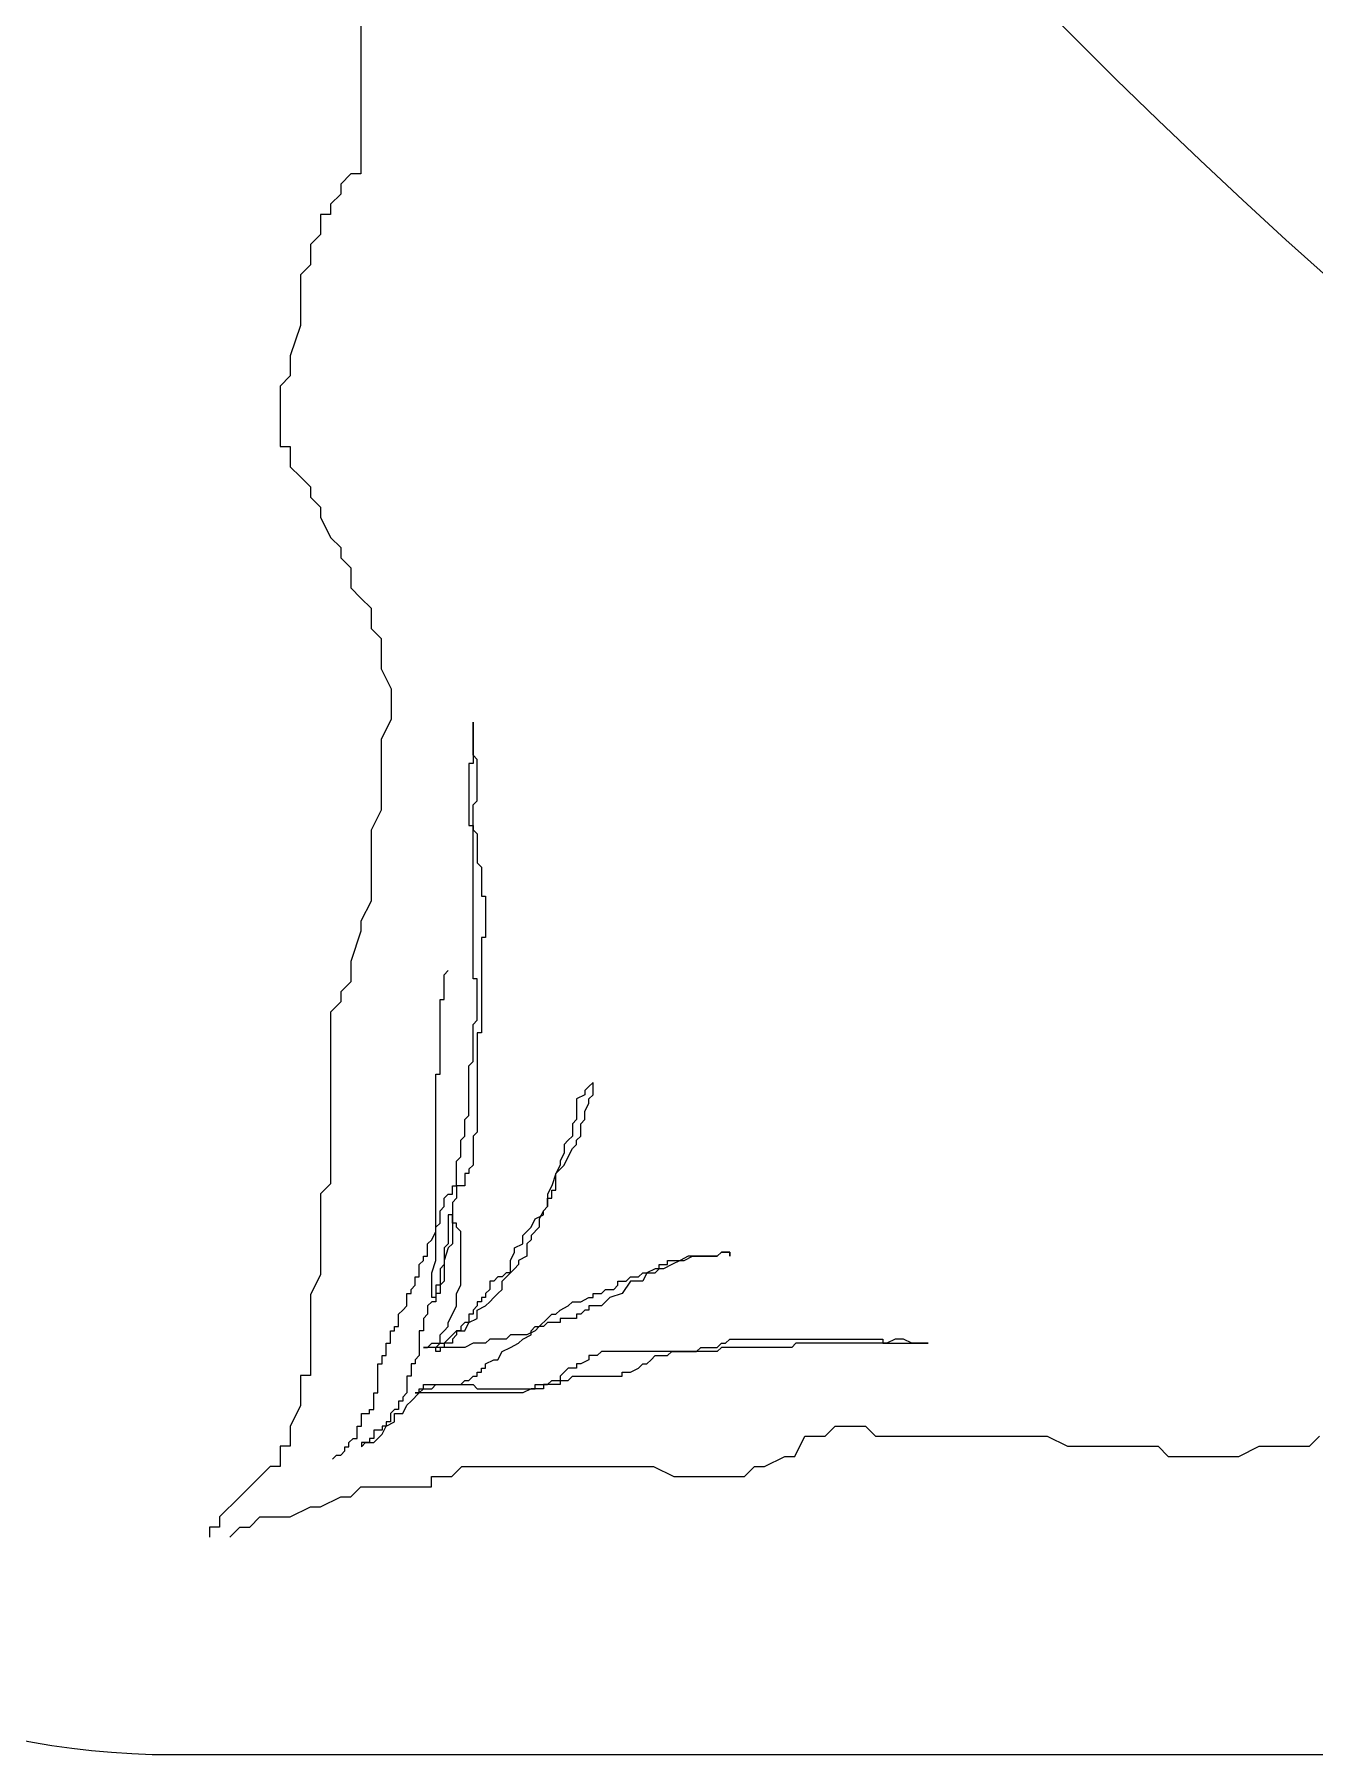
# Model space of a CAD drawing. Extents: x 182769.15 to 182771.38, y 101811.72 to 101812.21.
# Drawn here: x 182769.638446 to 182769.64168, y 101812.012776 to 101812.017123 of the extents above; entities that cross this region are included whole.
import ezdxf

# ---------------------------------------------------------------- set-up
doc = ezdxf.new("R2010")
doc.units = 0
doc.header["$MEASUREMENT"] = 0
doc.layers.add('tefriş', color=21, linetype='Continuous')

msp = doc.modelspace()

# ---------------------------------------------------------------- linework, layer by layer
at = {"layer": 'tefriş', "color": 8}
for p, q in [((182769.6392704963, 101812.0174339167), (182769.6392704963, 101812.0167704925)), ((182769.639245004, 101812.0167704925), (182769.6392195117, 101812.0167449739)), ((182769.6392195117, 101812.0167449739), (182769.6392195117, 101812.0167194554)), ((182769.6392704963, 101812.0167704925), (182769.639245004, 101812.0167704925)), ((182769.6392195117, 101812.0167194554), (182769.639194014, 101812.0166939465)), ((182769.6391685217, 101812.0166684279), (182769.6391685217, 101812.0166173908)), ((182769.639194014, 101812.0166684279), (182769.6391685217, 101812.0166684279)), ((182769.639194014, 101812.0166939465), (182769.639194014, 101812.0166684279)), ((182769.6391685217, 101812.0166173908), (182769.6391430293, 101812.016591882)), ((182769.6391430293, 101812.016591882), (182769.6391430293, 101812.0165408449)), ((182769.6391430293, 101812.0165408449), (182769.6391175317, 101812.0165153263)), ((182769.6391175317, 101812.0165153263), (182769.6391175317, 101812.0163877432)), ((182769.6391175317, 101812.0163877432), (182769.6390920393, 101812.0163111973)), ((182769.6390920393, 101812.0163111973), (182769.6390920393, 101812.0162601601)), ((182769.6390920393, 101812.0162601601), (182769.639066547, 101812.0162346513)), ((182769.639066547, 101812.0162346513), (182769.639066547, 101812.0160815496)), ((182769.639066547, 101812.0160815496), (182769.6390920393, 101812.0160815496)), ((182769.6390920393, 101812.0160815496), (182769.6390920393, 101812.0160305222)), ((182769.6390920393, 101812.0160305222), (182769.6391175317, 101812.0160050037)), ((182769.6391175317, 101812.0160050037), (182769.6391430293, 101812.0159794851)), ((182769.6391430293, 101812.0159794851), (182769.6391430293, 101812.0159539666)), ((182769.6391430293, 101812.0159539666), (182769.6391685217, 101812.015928448)), ((182769.6391685217, 101812.015928448), (182769.6391685217, 101812.0159029392)), ((182769.6391685217, 101812.0159029392), (182769.639194014, 101812.015851902)), ((182769.639194014, 101812.015851902), (182769.6392195117, 101812.0158263835)), ((182769.6392195117, 101812.0158263835), (182769.6392195117, 101812.0158008746)), ((182769.6392195117, 101812.0158008746), (182769.639245004, 101812.0157753561)), ((182769.639245004, 101812.0157753561), (182769.639245004, 101812.0157243189)), ((182769.639245004, 101812.0157243189), (182769.6392704963, 101812.0156988004)), ((182769.6392704963, 101812.0156988004), (182769.639295994, 101812.0156732915)), ((182769.639295994, 101812.0156732915), (182769.639295994, 101812.0156222544)), ((182769.639295994, 101812.0156222544), (182769.6393214863, 101812.0155967359)), ((182769.6393214863, 101812.0155967359), (182769.6393214863, 101812.0155201899)), ((182769.6393214863, 101812.0155201899), (182769.6393469787, 101812.0154691528)), ((182769.6393469787, 101812.0154691528), (182769.6393469787, 101812.0153926068)), ((182769.6393469787, 101812.0153926068), (182769.6393214863, 101812.0153415794)), ((182769.6395539602, 101812.0153853186), (182769.6395539602, 101812.0152806857)), ((182769.6395539602, 101812.0153016103), (182769.6395539602, 101812.0153853186)), ((182769.6393214863, 101812.0153415794), (182769.6393214863, 101812.0151629592)), ((182769.6395435057, 101812.0152806857), (182769.6395435057, 101812.0151237461)), ((182769.6395539602, 101812.0152806857), (182769.6395435057, 101812.0152806857)), ((182769.6395644147, 101812.0152911529), (182769.6395539602, 101812.0153016103)), ((182769.6395644147, 101812.01518652), (182769.6395644147, 101812.0152911529)), ((182769.6395539602, 101812.0151760625), (182769.6395644147, 101812.01518652)), ((182769.6395539602, 101812.0147366162), (182769.6395539602, 101812.0151760625)), ((182769.6393214863, 101812.0151629592), (182769.639295994, 101812.0151119318)), ((182769.639295994, 101812.0151119318), (182769.639295994, 101812.0149333116)), ((182769.6395435057, 101812.0151237461), (182769.6395539602, 101812.0151237461)), ((182769.6395539602, 101812.0151237461), (182769.6395539602, 101812.0151132789)), ((182769.6395539602, 101812.0151132789), (182769.6395644147, 101812.0151028215)), ((182769.6395644147, 101812.0151028215), (182769.6395644147, 101812.0150295804)), ((182769.6395644147, 101812.0150295804), (182769.6395748693, 101812.0150191133)), ((182769.6395748693, 101812.0150191133), (182769.6395748693, 101812.0149458722)), ((182769.639295994, 101812.0149333116), (182769.6392704963, 101812.0148822842)), ((182769.6395748693, 101812.0149458722), (182769.6395853184, 101812.0149458722)), ((182769.6395853184, 101812.0149458722), (182769.6395853184, 101812.014841249)), ((182769.6392704963, 101812.0148822842), (182769.6392704963, 101812.0148567656)), ((182769.6392704963, 101812.0148567656), (182769.639245004, 101812.0147802196)), ((182769.6395748693, 101812.014841249), (182769.6395748693, 101812.0146006012)), ((182769.6395853184, 101812.014841249), (182769.6395748693, 101812.014841249)), ((182769.639245004, 101812.0147802196), (182769.639245004, 101812.0147291825)), ((182769.6394807838, 101812.0147470833), (182769.6394912383, 101812.0147575408)), ((182769.6394807838, 101812.0146842997), (182769.6394807838, 101812.0147470833)), ((182769.639245004, 101812.0147291825), (182769.6392195117, 101812.014703664)), ((182769.6392195117, 101812.014703664), (182769.6392195117, 101812.0146781454)), ((182769.6395644147, 101812.0147366162), (182769.6395539602, 101812.0147366162)), ((182769.6395644147, 101812.014631993), (182769.6395644147, 101812.0147366162)), ((182769.6392195117, 101812.0146781454), (182769.639194014, 101812.0146526366)), ((182769.6394703293, 101812.0146842997), (182769.6394807838, 101812.0146842997)), ((182769.6394703293, 101812.0144959683), (182769.6394703293, 101812.0146842997)), ((182769.639194014, 101812.0146526366), (182769.639194014, 101812.0142188599)), ((182769.6395539602, 101812.0146215258), (182769.6395644147, 101812.014631993)), ((182769.6395539602, 101812.0145273601), (182769.6395539602, 101812.0146215258)), ((182769.6395644147, 101812.0146006012), (182769.6395644147, 101812.0143494959)), ((182769.6395748693, 101812.0146006012), (182769.6395644147, 101812.0146006012)), ((182769.6395435057, 101812.0145169027), (182769.6395539602, 101812.0145273601)), ((182769.6394598747, 101812.0144959683), (182769.6394703293, 101812.0144959683)), ((182769.6394598747, 101812.0140251399), (182769.6394598747, 101812.0144959683)), ((182769.6395435057, 101812.0143913452), (182769.6395435057, 101812.0145169027)), ((182769.6398362112, 101812.0144436616), (182769.6398153021, 101812.0144331944)), ((182769.6398466657, 101812.0144645862), (182769.6398362112, 101812.0144541191)), ((182769.6398362112, 101812.0144541191), (182769.6398362112, 101812.0144436616)), ((182769.6398571202, 101812.0144750437), (182769.6398466657, 101812.0144645862)), ((182769.6398466657, 101812.0144331944), (182769.6398571202, 101812.0144436616)), ((182769.6398571202, 101812.0144436616), (182769.6398571202, 101812.0144750437)), ((182769.6398153021, 101812.0144331944), (182769.6398153021, 101812.014380878)), ((182769.6398362112, 101812.0144018026), (182769.6398466657, 101812.014422737)), ((182769.6398362112, 101812.014380878), (182769.6398362112, 101812.0144018026)), ((182769.6398466657, 101812.014422737), (182769.6398466657, 101812.0144331944)), ((182769.6395330511, 101812.014380878), (182769.6395435057, 101812.0143913452)), ((182769.6395330511, 101812.0143390287), (182769.6395330511, 101812.014380878)), ((182769.6395644147, 101812.0143494959), (182769.6395539602, 101812.0143390287)), ((182769.6398153021, 101812.014380878), (182769.6398048476, 101812.0143704205)), ((182769.6398048476, 101812.0143704205), (182769.6398048476, 101812.0143390287)), ((182769.6398257566, 101812.0143704205), (182769.6398362112, 101812.014380878)), ((182769.6398257566, 101812.0143390287), (182769.6398257566, 101812.0143704205)), ((182769.6395225966, 101812.0143285713), (182769.6395330511, 101812.0143390287)), ((182769.6395225966, 101812.0142867123), (182769.6395225966, 101812.0143285713)), ((182769.6395539602, 101812.0143390287), (182769.6395539602, 101812.0142657877)), ((182769.639794393, 101812.0143285713), (182769.6397839439, 101812.0143181041)), ((182769.6397839439, 101812.0143181041), (182769.6397839439, 101812.0142971795)), ((182769.6398048476, 101812.0143390287), (182769.639794393, 101812.0143285713)), ((182769.639794393, 101812.0142867123), (182769.6398048476, 101812.0143076369)), ((182769.6398048476, 101812.0143076369), (182769.6398153021, 101812.0143181041)), ((182769.6398153021, 101812.0143285713), (182769.6398257566, 101812.0143390287)), ((182769.6398153021, 101812.0143181041), (182769.6398153021, 101812.0143285713)), ((182769.6395121421, 101812.0142762548), (182769.6395225966, 101812.0142867123)), ((182769.6395121421, 101812.0142134713), (182769.6395121421, 101812.0142762548)), ((182769.6395539602, 101812.0142657877), (182769.6395435057, 101812.0142553302)), ((182769.6397734893, 101812.0142657877), (182769.6397630348, 101812.0142448631)), ((182769.6397839439, 101812.0142971795), (182769.6397734893, 101812.0142762548)), ((182769.6397734893, 101812.0142762548), (182769.6397734893, 101812.0142657877)), ((182769.6397734893, 101812.0142553302), (182769.6397839439, 101812.0142657877)), ((182769.6397839439, 101812.0142657877), (182769.639794393, 101812.0142867123)), ((182769.639194014, 101812.0142188599), (182769.6391685217, 101812.0141933414)), ((182769.6395330511, 101812.0142448631), (182769.6395330511, 101812.0142134713)), ((182769.6395435057, 101812.0142448631), (182769.6395330511, 101812.0142448631)), ((182769.6395435057, 101812.0142553302), (182769.6395435057, 101812.0142448631)), ((182769.6397630348, 101812.0142448631), (182769.6397525803, 101812.0142134713)), ((182769.6397630348, 101812.0142448631), (182769.6397734893, 101812.0142553302)), ((182769.6397630348, 101812.0142030138), (182769.6397630348, 101812.0142448631)), ((182769.6391685217, 101812.0141933414), (182769.6391685217, 101812.0139892123)), ((182769.6394807838, 101812.0141820891), (182769.6394912383, 101812.0141925466)), ((182769.6394807838, 101812.0141611645), (182769.6394807838, 101812.0141820891)), ((182769.6394912383, 101812.0141925466), (182769.6395016929, 101812.0141925466)), ((182769.6395016929, 101812.0142134713), (182769.6395121421, 101812.0142134713)), ((182769.6395016929, 101812.0141925466), (182769.6395016929, 101812.0142134713)), ((182769.6395121421, 101812.0141820891), (182769.6395016929, 101812.014171622)), ((182769.6395121421, 101812.0142134713), (182769.6395121421, 101812.0141820891)), ((182769.6395330511, 101812.0142134713), (182769.6395121421, 101812.0142134713)), ((182769.6397525803, 101812.0142134713), (182769.6397421257, 101812.0141925466)), ((182769.6397421257, 101812.0141925466), (182769.6397421257, 101812.0141611645)), ((182769.6397421257, 101812.0141820891), (182769.6397525803, 101812.0141820891)), ((182769.6397421257, 101812.0141611645), (182769.6397421257, 101812.0141820891)), ((182769.6397525803, 101812.0142030138), (182769.6397630348, 101812.0142030138)), ((182769.6397525803, 101812.0141820891), (182769.6397525803, 101812.0142030138)), ((182769.6394703293, 101812.0141506973), (182769.6394807838, 101812.0141611645)), ((182769.6394703293, 101812.0141193056), (182769.6394703293, 101812.0141506973)), ((182769.6394912383, 101812.0141402302), (182769.6394912383, 101812.0140669988)), ((182769.6395016929, 101812.0141402302), (182769.6394912383, 101812.0141402302)), ((182769.6395016929, 101812.014171622), (182769.6395016929, 101812.0141402302)), ((182769.6395016929, 101812.0141402302), (182769.6395016929, 101812.0140669988)), ((182769.6395016929, 101812.0141193056), (182769.6395016929, 101812.0141402302)), ((182769.6397107675, 101812.0141297727), (182769.6397316712, 101812.0141402302)), ((182769.6397316712, 101812.0141506973), (182769.6397212167, 101812.0141297727)), ((182769.6397421257, 101812.0141611645), (182769.6397316712, 101812.0141506973)), ((182769.6397316712, 101812.0141506973), (182769.6397421257, 101812.0141611645)), ((182769.6397316712, 101812.0141402302), (182769.6397316712, 101812.0141506973)), ((182769.6394494202, 101812.0140774563), (182769.6394598747, 101812.0140983809)), ((182769.6394598747, 101812.0141088481), (182769.6394703293, 101812.0141193056)), ((182769.6394598747, 101812.0140983809), (182769.6394598747, 101812.0141088481)), ((182769.6395121421, 101812.0141193056), (182769.6395016929, 101812.0141193056)), ((182769.6395121421, 101812.0141088481), (182769.6395121421, 101812.0141193056)), ((182769.6395225966, 101812.0140983809), (182769.6395121421, 101812.0141088481)), ((182769.6395225966, 101812.013962366), (182769.6395225966, 101812.0140983809)), ((182769.6396794039, 101812.0140879235), (182769.639700313, 101812.0141088481)), ((182769.6396794039, 101812.0140669988), (182769.6396794039, 101812.0140879235)), ((182769.639700313, 101812.0141088481), (182769.6397107675, 101812.0141297727)), ((182769.6397212167, 101812.0141088481), (182769.639700313, 101812.0140879235)), ((182769.639700313, 101812.0140879235), (182769.639700313, 101812.0140774563)), ((182769.6397212167, 101812.0141297727), (182769.6397212167, 101812.0141088481)), ((182769.6394389657, 101812.0140669988), (182769.6394494202, 101812.0140774563)), ((182769.6394389657, 101812.014035607), (182769.6394389657, 101812.0140669988)), ((182769.6394912383, 101812.0140669988), (182769.6394807838, 101812.0140565317)), ((182769.6394912383, 101812.0140565317), (182769.6394807838, 101812.0140251399)), ((182769.6394807838, 101812.0140565317), (182769.6394807838, 101812.0140146824)), ((182769.6395016929, 101812.0140669988), (182769.6394912383, 101812.0140565317)), ((182769.6396480403, 101812.0140251399), (182769.6396584948, 101812.0140460645)), ((182769.6396584948, 101812.0140565317), (182769.6396794039, 101812.0140669988)), ((182769.6396584948, 101812.0140460645), (182769.6396584948, 101812.0140565317)), ((182769.639700313, 101812.0140774563), (182769.6396898584, 101812.0140669988)), ((182769.6396898584, 101812.0140669988), (182769.6396898584, 101812.014035607)), ((182769.640181184, 101812.0140460645), (182769.6401707295, 101812.014035607)), ((182769.6401707295, 101812.014035607), (182769.640181184, 101812.0140460645)), ((182769.6402020931, 101812.0140460645), (182769.640181184, 101812.0140460645)), ((182769.640181184, 101812.0140460645), (182769.6402020931, 101812.0140460645)), ((182769.6402020931, 101812.014035607), (182769.6402020931, 101812.0140460645)), ((182769.6402020931, 101812.0140460645), (182769.6402020931, 101812.014035607)), ((182769.639418062, 101812.0140146824), (182769.6394285165, 101812.0140251399)), ((182769.639418062, 101812.0139832906), (182769.639418062, 101812.0140146824)), ((182769.6394285165, 101812.014035607), (182769.6394389657, 101812.014035607)), ((182769.6394285165, 101812.0140251399), (182769.6394285165, 101812.014035607)), ((182769.6394494202, 101812.0139937577), (182769.6394598747, 101812.0140251399)), ((182769.6394807838, 101812.0140146824), (182769.6394703293, 101812.0140042152)), ((182769.6394703293, 101812.0140042152), (182769.6394703293, 101812.013962366)), ((182769.6394807838, 101812.0140251399), (182769.6394807838, 101812.0139728331)), ((182769.6396480403, 101812.0139937577), (182769.6396480403, 101812.0140251399)), ((182769.6396584948, 101812.0140042152), (182769.6396480403, 101812.0139937577)), ((182769.6396689494, 101812.0140146824), (182769.6396584948, 101812.0140042152)), ((182769.6396898584, 101812.014035607), (182769.6396689494, 101812.0140251399)), ((182769.6396689494, 101812.0140251399), (182769.6396689494, 101812.0140146824)), ((182769.6400139222, 101812.0140042152), (182769.6399930185, 101812.0139937577)), ((182769.6400348312, 101812.0140042152), (182769.6400139222, 101812.0140042152)), ((182769.6400139222, 101812.0139937577), (182769.6400243767, 101812.0140042152)), ((182769.6400243767, 101812.0140146824), (182769.6400452858, 101812.0140146824)), ((182769.6400243767, 101812.0140042152), (182769.6400243767, 101812.0140146824)), ((182769.6400557403, 101812.0140146824), (182769.6400348312, 101812.0140042152)), ((182769.6400452858, 101812.0140251399), (182769.6400870986, 101812.0140251399)), ((182769.6400452858, 101812.0140146824), (182769.6400452858, 101812.0140251399)), ((182769.640076644, 101812.0140251399), (182769.6400557403, 101812.0140146824)), ((182769.6400975531, 101812.014035607), (182769.640076644, 101812.0140251399)), ((182769.6400870986, 101812.0140251399), (182769.6401080076, 101812.014035607)), ((182769.6401707295, 101812.014035607), (182769.6400975531, 101812.014035607)), ((182769.6401080076, 101812.014035607), (182769.6401707295, 101812.014035607)), ((182769.6391685217, 101812.0139892123), (182769.6391430293, 101812.0139381752)), ((182769.6393971529, 101812.0139518988), (182769.6394076074, 101812.013962366)), ((182769.6394076074, 101812.0139832906), (182769.639418062, 101812.0139832906)), ((182769.6394076074, 101812.013962366), (182769.6394076074, 101812.0139832906)), ((182769.6394494202, 101812.0139309742), (182769.6394494202, 101812.0139937577)), ((182769.6394598747, 101812.013962366), (182769.6394598747, 101812.0139205167)), ((182769.6394703293, 101812.013962366), (182769.6394598747, 101812.013962366)), ((182769.6394807838, 101812.0139728331), (182769.6394703293, 101812.013962366)), ((182769.6394703293, 101812.013962366), (182769.6394703293, 101812.0139414413)), ((182769.6395121421, 101812.0139414413), (182769.6395225966, 101812.013962366)), ((182769.639595773, 101812.0139728331), (182769.639595773, 101812.0139518988)), ((182769.6396062275, 101812.0139728331), (182769.639595773, 101812.0139728331)), ((182769.639616682, 101812.0139832906), (182769.6396062275, 101812.0139728331)), ((182769.6396271366, 101812.0139832906), (182769.639616682, 101812.0139832906)), ((182769.6396375911, 101812.0139937577), (182769.6396271366, 101812.0139832906)), ((182769.6396271366, 101812.0139728331), (182769.6396480403, 101812.0139937577)), ((182769.6396271366, 101812.0139518988), (182769.6396271366, 101812.0139728331)), ((182769.6396480403, 101812.0139937577), (182769.6396375911, 101812.0139937577)), ((182769.6399093875, 101812.0139518988), (182769.6399198421, 101812.013962366)), ((182769.6399198421, 101812.0139728331), (182769.6399407458, 101812.0139728331)), ((182769.6399198421, 101812.013962366), (182769.6399198421, 101812.0139728331)), ((182769.6399512003, 101812.0139728331), (182769.6399302912, 101812.0139414413)), ((182769.6399407458, 101812.0139728331), (182769.6399512003, 101812.0139832906)), ((182769.6399512003, 101812.0139832906), (182769.6399721094, 101812.0139832906)), ((182769.6399825639, 101812.0139728331), (182769.6399512003, 101812.0139728331)), ((182769.6399721094, 101812.0139832906), (182769.6399825639, 101812.0139937577)), ((182769.6399930185, 101812.0139937577), (182769.6399825639, 101812.0139728331)), ((182769.6399825639, 101812.0139937577), (182769.6400139222, 101812.0139937577)), ((182769.6391430293, 101812.0139381752), (182769.6391430293, 101812.0137340461)), ((182769.6393866984, 101812.0139414413), (182769.6393971529, 101812.0139414413)), ((182769.6393866984, 101812.0139100495), (182769.6393866984, 101812.0139414413)), ((182769.6393971529, 101812.0139414413), (182769.6393971529, 101812.0139518988)), ((182769.6394494202, 101812.0139205167), (182769.6394389657, 101812.0139100495)), ((182769.6394598747, 101812.0139309742), (182769.6394494202, 101812.0139309742)), ((182769.6394598747, 101812.0139205167), (182769.6394494202, 101812.0139205167)), ((182769.6394598747, 101812.0139414413), (182769.6394598747, 101812.0139309742)), ((182769.6394703293, 101812.0139414413), (182769.6394598747, 101812.0139414413)), ((182769.6395121421, 101812.0139100495), (182769.6395121421, 101812.0139414413)), ((182769.6395644147, 101812.0139205167), (182769.6395644147, 101812.0139100495)), ((182769.6395748693, 101812.0139205167), (182769.6395644147, 101812.0139205167)), ((182769.6395748693, 101812.0139309742), (182769.6395748693, 101812.0139205167)), ((182769.6395853184, 101812.0139309742), (182769.6395748693, 101812.0139309742)), ((182769.639595773, 101812.0139518988), (182769.6395853184, 101812.0139414413)), ((182769.6395853184, 101812.0139414413), (182769.6395853184, 101812.0139309742)), ((182769.6395853184, 101812.0139100495), (182769.639595773, 101812.0139205167)), ((182769.639595773, 101812.0139205167), (182769.6396062275, 101812.0139309742)), ((182769.6396062275, 101812.0139309742), (182769.639616682, 101812.0139414413)), ((182769.639616682, 101812.0139414413), (182769.6396271366, 101812.0139518988)), ((182769.639794393, 101812.0139100495), (182769.6398048476, 101812.0139205167)), ((182769.6398048476, 101812.0139205167), (182769.6398257566, 101812.0139205167)), ((182769.6398257566, 101812.0139205167), (182769.6398466657, 101812.0139309742)), ((182769.6398466657, 101812.0139309742), (182769.6398571202, 101812.0139309742)), ((182769.6398571202, 101812.0139414413), (182769.6398780239, 101812.0139414413)), ((182769.6398571202, 101812.0139309742), (182769.6398571202, 101812.0139414413)), ((182769.6398780239, 101812.0139414413), (182769.6398884785, 101812.0139518988)), ((182769.639898933, 101812.0139309742), (182769.6398780239, 101812.0139100495)), ((182769.6398884785, 101812.0139518988), (182769.6399093875, 101812.0139518988)), ((182769.6399302912, 101812.0139414413), (182769.639898933, 101812.0139309742)), ((182769.6393657947, 101812.0138891249), (182769.6393762438, 101812.0138995921)), ((182769.6393657947, 101812.0138577331), (182769.6393657947, 101812.0138891249)), ((182769.6393762438, 101812.0138995921), (182769.6393866984, 101812.0139100495)), ((182769.6394389657, 101812.0138891249), (182769.6394285165, 101812.0138786674)), ((182769.6394285165, 101812.0138786674), (182769.6394285165, 101812.0138472756)), ((182769.6394389657, 101812.0139100495), (182769.6394389657, 101812.0138891249)), ((182769.6394912383, 101812.0138682003), (182769.6395016929, 101812.0138891249)), ((182769.6395016929, 101812.0138891249), (182769.6395121421, 101812.0139100495)), ((182769.6395435057, 101812.0138891249), (182769.6395435057, 101812.0138682003)), ((182769.6395539602, 101812.0138891249), (182769.6395435057, 101812.0138891249)), ((182769.6395435057, 101812.0138682003), (182769.6395644147, 101812.0138786674)), ((182769.6395644147, 101812.0139100495), (182769.6395539602, 101812.0138995921)), ((182769.6395539602, 101812.0138995921), (182769.6395539602, 101812.0138891249)), ((182769.6395644147, 101812.0138995921), (182769.6395853184, 101812.0139100495)), ((182769.6395644147, 101812.0138786674), (182769.6395644147, 101812.0138995921)), ((182769.6397212167, 101812.0138577331), (182769.6397421257, 101812.0138786674)), ((182769.6397421257, 101812.0138786674), (182769.6397525803, 101812.0138891249)), ((182769.6397525803, 101812.0138891249), (182769.6397630348, 101812.0138891249)), ((182769.6397630348, 101812.0138891249), (182769.6397734893, 101812.0138995921)), ((182769.6397734893, 101812.0138995921), (182769.639794393, 101812.0139100495)), ((182769.6397734893, 101812.0138786674), (182769.6397734893, 101812.0138682003)), ((182769.6398153021, 101812.0138786674), (182769.6397734893, 101812.0138786674)), ((182769.6398153021, 101812.0138891249), (182769.6398153021, 101812.0138786674)), ((182769.6398257566, 101812.0138891249), (182769.6398153021, 101812.0138891249)), ((182769.6398362112, 101812.0138995921), (182769.6398257566, 101812.0138891249)), ((182769.6398466657, 101812.0138995921), (182769.6398362112, 101812.0138995921)), ((182769.6398466657, 101812.0139100495), (182769.6398466657, 101812.0138995921)), ((182769.6398780239, 101812.0139100495), (182769.6398466657, 101812.0139100495)), ((182769.6393448856, 101812.0138472756), (182769.6393553401, 101812.0138472756)), ((182769.6393448856, 101812.0138158838), (182769.6393448856, 101812.0138472756)), ((182769.6393553401, 101812.0138577331), (182769.6393657947, 101812.0138577331)), ((182769.6393553401, 101812.0138472756), (182769.6393553401, 101812.0138577331)), ((182769.639418062, 101812.0138472756), (182769.639418062, 101812.0137845017)), ((182769.6394285165, 101812.0138472756), (182769.639418062, 101812.0138472756)), ((182769.6394703293, 101812.0138368085), (182769.6394807838, 101812.0138472756)), ((182769.6394703293, 101812.0138158838), (182769.6394703293, 101812.0138368085)), ((182769.6394807838, 101812.0138472756), (182769.6394912383, 101812.0138577331)), ((182769.6394912383, 101812.0138577331), (182769.6394912383, 101812.0138682003)), ((182769.6394912383, 101812.013826351), (182769.6395121421, 101812.0138472756)), ((182769.6395121421, 101812.0138368085), (182769.6395016929, 101812.013826351)), ((182769.6395121421, 101812.0138472756), (182769.6395121421, 101812.0138368085)), ((182769.6395225966, 101812.0138472756), (182769.6395121421, 101812.0138472756)), ((182769.6395121421, 101812.0138472756), (182769.6395330511, 101812.0138472756)), ((182769.6395330511, 101812.0138682003), (182769.6395225966, 101812.0138577331)), ((182769.6395225966, 101812.0138577331), (182769.6395225966, 101812.0138472756)), ((182769.6395435057, 101812.0138682003), (182769.6395330511, 101812.0138682003)), ((182769.6395330511, 101812.0138472756), (182769.6395435057, 101812.0138682003)), ((182769.6396480403, 101812.0138368085), (182769.6396375911, 101812.013826351)), ((182769.6396898584, 101812.0138368085), (182769.6396480403, 101812.0138368085)), ((182769.6396794039, 101812.013826351), (182769.639700313, 101812.0138368085)), ((182769.6397107675, 101812.0138472756), (182769.6396898584, 101812.0138368085)), ((182769.639700313, 101812.0138472756), (182769.6397107675, 101812.0138577331)), ((182769.639700313, 101812.0138368085), (182769.639700313, 101812.0138472756)), ((182769.6397212167, 101812.0138577331), (182769.6397107675, 101812.0138472756)), ((182769.6397107675, 101812.0138577331), (182769.6397212167, 101812.0138577331)), ((182769.6397316712, 101812.0138577331), (182769.6397212167, 101812.0138577331)), ((182769.6397421257, 101812.0138682003), (182769.6397316712, 101812.0138577331)), ((182769.6397734893, 101812.0138682003), (182769.6397421257, 101812.0138682003)), ((182769.6393239765, 101812.0137845017), (182769.6393344311, 101812.0137845017)), ((182769.6393239765, 101812.0137635674), (182769.6393239765, 101812.0137845017)), ((182769.6393344311, 101812.0138158838), (182769.6393448856, 101812.0138158838)), ((182769.6393344311, 101812.0137845017), (182769.6393344311, 101812.0138158838)), ((182769.639418062, 101812.0137845017), (182769.6394076074, 101812.0137740346)), ((182769.6394285165, 101812.0138054264), (182769.6394389657, 101812.0138054264)), ((182769.6395330511, 101812.0138054264), (182769.6394285165, 101812.0138054264)), ((182769.6394389657, 101812.0138054264), (182769.6394494202, 101812.0138158838)), ((182769.6394494202, 101812.0138158838), (182769.6394807838, 101812.0138158838)), ((182769.6394598747, 101812.0138054264), (182769.6394703293, 101812.0138158838)), ((182769.6394598747, 101812.0137949592), (182769.6394598747, 101812.0138054264)), ((182769.6394703293, 101812.0137949592), (182769.6394598747, 101812.0137949592)), ((182769.6394703293, 101812.0138054264), (182769.6394703293, 101812.0137949592)), ((182769.6394807838, 101812.0138054264), (182769.6394703293, 101812.0138054264)), ((182769.6394807838, 101812.0138158838), (182769.6394912383, 101812.013826351)), ((182769.6394807838, 101812.0138158838), (182769.6394807838, 101812.0138054264)), ((182769.6395016929, 101812.0138158838), (182769.6394807838, 101812.0138158838)), ((182769.6395016929, 101812.013826351), (182769.6395016929, 101812.0138158838)), ((182769.6395539602, 101812.0138158838), (182769.6395330511, 101812.0138054264)), ((182769.6395853184, 101812.0138158838), (182769.6395539602, 101812.0138158838)), ((182769.639595773, 101812.013826351), (182769.6395853184, 101812.0138158838)), ((182769.6396375911, 101812.013826351), (182769.639595773, 101812.013826351)), ((182769.639616682, 101812.0137740346), (182769.6396271366, 101812.0137949592)), ((182769.6396271366, 101812.0137949592), (182769.6396480403, 101812.0138054264)), ((182769.6396480403, 101812.0138054264), (182769.6396689494, 101812.0138158838)), ((182769.6396689494, 101812.0138158838), (182769.6396794039, 101812.013826351)), ((182769.6398466657, 101812.0137845017), (182769.6398466657, 101812.0137740346)), ((182769.6398675694, 101812.0137845017), (182769.6398466657, 101812.0137845017)), ((182769.6398780239, 101812.0137949592), (182769.6398675694, 101812.0137845017)), ((182769.6401707295, 101812.0137949592), (182769.6398780239, 101812.0137949592)), ((182769.6400034676, 101812.0137740346), (182769.6400139222, 101812.0137845017)), ((182769.6400139222, 101812.0137845017), (182769.6400452858, 101812.0137845017)), ((182769.6400452858, 101812.0137845017), (182769.6400557403, 101812.0137949592)), ((182769.6400557403, 101812.0137949592), (182769.6401184621, 101812.0137949592)), ((182769.6401184621, 101812.0137949592), (182769.6401289167, 101812.0138054264)), ((182769.6401289167, 101812.0138054264), (182769.6401707295, 101812.0138054264)), ((182769.6401707295, 101812.0138054264), (182769.640181184, 101812.0138158838)), ((182769.640181184, 101812.0138054264), (182769.6401707295, 101812.0137949592)), ((182769.640181184, 101812.0138158838), (182769.6401916385, 101812.0138158838)), ((182769.640358895, 101812.0138054264), (182769.640181184, 101812.0138054264)), ((182769.6401916385, 101812.0138158838), (182769.6402020931, 101812.013826351)), ((182769.6402020931, 101812.013826351), (182769.6405888787, 101812.013826351)), ((182769.6403693495, 101812.0138158838), (182769.640358895, 101812.0138054264)), ((182769.6405993332, 101812.0138158838), (182769.6403693495, 101812.0138158838)), ((182769.6405888787, 101812.013826351), (182769.6405888787, 101812.0138158838)), ((182769.6405888787, 101812.0138158838), (182769.6407038678, 101812.0138158838)), ((182769.6406202423, 101812.013826351), (182769.6405993332, 101812.0138158838)), ((182769.640641146, 101812.013826351), (182769.6406202423, 101812.013826351)), ((182769.640662055, 101812.0138158838), (182769.640641146, 101812.013826351)), ((182769.6407038678, 101812.0138158838), (182769.640662055, 101812.0138158838)), ((182769.639313522, 101812.0137635674), (182769.6393239765, 101812.0137635674)), ((182769.639313522, 101812.013690336), (182769.639313522, 101812.0137635674)), ((182769.6393971529, 101812.0137635674), (182769.6393971529, 101812.0137321853)), ((182769.6394076074, 101812.0137635674), (182769.6393971529, 101812.0137635674)), ((182769.6394076074, 101812.0137740346), (182769.6394076074, 101812.0137635674)), ((182769.6395644147, 101812.0137426428), (182769.6395748693, 101812.0137426428)), ((182769.6395644147, 101812.0137321853), (182769.6395644147, 101812.0137426428)), ((182769.6395748693, 101812.0137531099), (182769.6395853184, 101812.0137531099)), ((182769.6395748693, 101812.0137426428), (182769.6395748693, 101812.0137531099)), ((182769.6395853184, 101812.0137635674), (182769.6396062275, 101812.0137740346)), ((182769.6395853184, 101812.0137531099), (182769.6395853184, 101812.0137635674)), ((182769.6396062275, 101812.0137740346), (182769.639616682, 101812.0137740346)), ((182769.6397839439, 101812.0137426428), (182769.6397734893, 101812.0137321853)), ((182769.639794393, 101812.0137531099), (182769.6397839439, 101812.0137426428)), ((182769.6398153021, 101812.0137531099), (182769.639794393, 101812.0137531099)), ((182769.6398153021, 101812.0137635674), (182769.6398153021, 101812.0137531099)), ((182769.6398257566, 101812.0137635674), (182769.6398153021, 101812.0137635674)), ((182769.6398466657, 101812.0137740346), (182769.6398257566, 101812.0137635674)), ((182769.6399302912, 101812.0137426428), (182769.6399512003, 101812.0137426428)), ((182769.6399302912, 101812.0137321853), (182769.6399302912, 101812.0137426428)), ((182769.6399512003, 101812.0137426428), (182769.6399721094, 101812.0137531099)), ((182769.6399721094, 101812.0137531099), (182769.6399825639, 101812.0137635674)), ((182769.6399825639, 101812.0137635674), (182769.6399930185, 101812.0137635674)), ((182769.6399930185, 101812.0137635674), (182769.6400034676, 101812.0137740346)), ((182769.6391175317, 101812.0137340461), (182769.6391175317, 101812.0136575002)), ((182769.6391430293, 101812.0137340461), (182769.6391175317, 101812.0137340461)), ((182769.6393866984, 101812.0137321853), (182769.6393866984, 101812.013690336)), ((182769.6393971529, 101812.0137321853), (182769.6393866984, 101812.0137321853)), ((182769.639418062, 101812.0137007935), (182769.6394285165, 101812.0137007935)), ((182769.639418062, 101812.013690336), (182769.639418062, 101812.0137007935)), ((182769.639418062, 101812.013690336), (182769.6394285165, 101812.0137007935)), ((182769.6394285165, 101812.0137112607), (182769.6395225966, 101812.0137112607)), ((182769.6394285165, 101812.0137007935), (182769.6394285165, 101812.0137112607)), ((182769.6394285165, 101812.0137007935), (182769.6394494202, 101812.0137007935)), ((182769.6394494202, 101812.0137007935), (182769.6394598747, 101812.0137112607)), ((182769.6394598747, 101812.0137112607), (182769.6395539602, 101812.0137112607)), ((182769.6395225966, 101812.0137112607), (182769.6395330511, 101812.0137217181)), ((182769.6395330511, 101812.0137217181), (182769.6395435057, 101812.0137217181)), ((182769.6395435057, 101812.0137217181), (182769.6395539602, 101812.0137321853)), ((182769.6395539602, 101812.0137321853), (182769.6395644147, 101812.0137321853)), ((182769.6395539602, 101812.0137112607), (182769.6395644147, 101812.0137007935)), ((182769.6395644147, 101812.0137007935), (182769.6397107675, 101812.0137007935)), ((182769.639700313, 101812.0137007935), (182769.6396794039, 101812.013690336)), ((182769.6397316712, 101812.0137007935), (182769.639700313, 101812.0137007935)), ((182769.6397107675, 101812.0137112607), (182769.6397421257, 101812.0137112607)), ((182769.6397107675, 101812.0137007935), (182769.6397107675, 101812.0137112607)), ((182769.6397316712, 101812.0137112607), (182769.6397316712, 101812.0137007935)), ((182769.6397734893, 101812.0137112607), (182769.6397316712, 101812.0137112607)), ((182769.6397421257, 101812.0137112607), (182769.6397525803, 101812.0137217181)), ((182769.6397525803, 101812.0137217181), (182769.639794393, 101812.0137217181)), ((182769.6397734893, 101812.0137321853), (182769.6397734893, 101812.0137112607)), ((182769.639794393, 101812.0137217181), (182769.6398048476, 101812.0137321853)), ((182769.6398048476, 101812.0137321853), (182769.6399302912, 101812.0137321853)), ((182769.6391175317, 101812.0136575002), (182769.6390920393, 101812.013606463)), ((182769.6393030675, 101812.013690336), (182769.639313522, 101812.013690336)), ((182769.6393030675, 101812.0136484771), (182769.6393030675, 101812.013690336)), ((182769.6393657947, 101812.0136694017), (182769.6393657947, 101812.0136484771)), ((182769.6393762438, 101812.0136694017), (182769.6393657947, 101812.0136694017)), ((182769.6393866984, 101812.013690336), (182769.6393762438, 101812.0136798689)), ((182769.6393762438, 101812.0136798689), (182769.6393762438, 101812.0136694017)), ((182769.6393762438, 101812.0136380196), (182769.6393866984, 101812.0136589442)), ((182769.6393866984, 101812.0136589442), (182769.6393971529, 101812.0136694017)), ((182769.6393971529, 101812.0136694017), (182769.639418062, 101812.013690336)), ((182769.6394076074, 101812.013690336), (182769.639418062, 101812.013690336)), ((182769.6396794039, 101812.013690336), (182769.6394076074, 101812.013690336)), ((182769.6392717092, 101812.0136380196), (182769.6392926183, 101812.0136380196)), ((182769.6392717092, 101812.0136066278), (182769.6392717092, 101812.0136380196)), ((182769.6392926183, 101812.0136484771), (182769.6393030675, 101812.0136484771)), ((182769.6392926183, 101812.0136380196), (182769.6392926183, 101812.0136484771)), ((182769.6393344311, 101812.0136066278), (182769.6393553401, 101812.013617095)), ((182769.6393344311, 101812.013617095), (182769.6393344311, 101812.0136066278)), ((182769.6393448856, 101812.013617095), (182769.6393344311, 101812.013617095)), ((182769.6393553401, 101812.0136484771), (182769.6393448856, 101812.0136380196)), ((182769.6393448856, 101812.0136380196), (182769.6393448856, 101812.013617095)), ((182769.6393657947, 101812.0136484771), (182769.6393553401, 101812.0136484771)), ((182769.6393553401, 101812.0136380196), (182769.6393762438, 101812.0136380196)), ((182769.6393553401, 101812.013617095), (182769.6393553401, 101812.0136380196)), ((182769.6390920393, 101812.013606463), (182769.6390920393, 101812.0135554259)), ((182769.6392403456, 101812.0135647785), (182769.6392508002, 101812.013575236)), ((182769.6392508002, 101812.013575236), (182769.6392612547, 101812.013575236)), ((182769.6392612547, 101812.0136066278), (182769.6392717092, 101812.0136066278)), ((182769.6392612547, 101812.013575236), (182769.6392612547, 101812.0136066278)), ((182769.6392926183, 101812.013575236), (182769.6392926183, 101812.0135647785)), ((182769.6393030675, 101812.013575236), (182769.6392926183, 101812.013575236)), ((182769.6393030675, 101812.0135961606), (182769.6393030675, 101812.013575236)), ((182769.6393239765, 101812.0135961606), (182769.6393030675, 101812.0135961606)), ((182769.6393030675, 101812.0135647785), (182769.639313522, 101812.013575236)), ((182769.639313522, 101812.013575236), (182769.6393239765, 101812.0135857032)), ((182769.6393239765, 101812.0135857032), (182769.6393344311, 101812.0136066278)), ((182769.6393239765, 101812.0136066278), (182769.6393239765, 101812.0135961606)), ((182769.6393344311, 101812.0136066278), (182769.6393239765, 101812.0136066278)), ((182769.6403667413, 101812.0135299171), (182769.6403922389, 101812.0135809445)), ((182769.6403922389, 101812.0135809445), (182769.6404432236, 101812.0135809445)), ((182769.6404432236, 101812.0135809445), (182769.6404687213, 101812.013606463)), ((182769.6404687213, 101812.013606463), (182769.6405452036, 101812.013606463)), ((182769.6405452036, 101812.013606463), (182769.6405706959, 101812.0135809445)), ((182769.6405706959, 101812.0135809445), (182769.6410040976, 101812.0135809445)), ((182769.6410040976, 101812.0135809445), (182769.6410550822, 101812.0135554259)), ((182769.6416669408, 101812.0135554259), (182769.6416924385, 101812.0135809445)), ((182769.639066547, 101812.0135554259), (182769.639066547, 101812.0135043985)), ((182769.6390920393, 101812.0135554259), (182769.639066547, 101812.0135554259)), ((182769.6391985329, 101812.0135229293), (182769.6392089874, 101812.0135333867)), ((182769.6392089874, 101812.0135333867), (182769.6392194419, 101812.0135333867)), ((182769.6392194419, 101812.0135333867), (182769.6392298911, 101812.0135438539)), ((182769.6392298911, 101812.0135543114), (182769.6392403456, 101812.0135543114)), ((182769.6392298911, 101812.0135438539), (182769.6392298911, 101812.0135543114)), ((182769.6392403456, 101812.0135543114), (182769.6392403456, 101812.0135647785)), ((182769.6392717092, 101812.0135543114), (182769.6392821638, 101812.0135647785)), ((182769.6392717092, 101812.0135647785), (182769.6392717092, 101812.0135543114)), ((182769.6392926183, 101812.0135647785), (182769.6392717092, 101812.0135647785)), ((182769.6392821638, 101812.0135647785), (182769.6393030675, 101812.0135647785)), ((182769.6402902589, 101812.0135043985), (182769.6403412489, 101812.0135299171)), ((182769.6403412489, 101812.0135299171), (182769.6403667413, 101812.0135299171)), ((182769.6410550822, 101812.0135554259), (182769.6412845292, 101812.0135554259)), ((182769.6412845292, 101812.0135554259), (182769.6413100269, 101812.0135299171)), ((182769.6413100269, 101812.0135299171), (182769.6414884838, 101812.0135299171)), ((182769.6414884838, 101812.0135299171), (182769.6415394739, 101812.0135554259)), ((182769.6415394739, 101812.0135554259), (182769.6416669408, 101812.0135554259)), ((182769.6390410493, 101812.0135043985), (182769.6389900647, 101812.0134533614)), ((182769.639066547, 101812.0135043985), (182769.6390410493, 101812.0135043985)), ((182769.6394999433, 101812.01347888), (182769.639525441, 101812.0135043985)), ((182769.639525441, 101812.0135043985), (182769.6400098273, 101812.0135043985)), ((182769.6400098273, 101812.0135043985), (182769.6400608119, 101812.01347888)), ((182769.6402392743, 101812.01347888), (182769.6402647666, 101812.0135043985)), ((182769.6402647666, 101812.0135043985), (182769.6402902589, 101812.0135043985)), ((182769.6389900647, 101812.0134533614), (182769.638964567, 101812.0134278526)), ((182769.639245004, 101812.0134278526), (182769.6392704963, 101812.0134533614)), ((182769.6392704963, 101812.0134533614), (182769.6394489587, 101812.0134533614)), ((182769.6394489587, 101812.01347888), (182769.6394999433, 101812.01347888)), ((182769.6394489587, 101812.0134533614), (182769.6394489587, 101812.01347888)), ((182769.6400608119, 101812.01347888), (182769.6402392743, 101812.01347888)), ((182769.638964567, 101812.0134278526), (182769.6389135824, 101812.0133768154)), ((182769.6390920393, 101812.0133768154), (182769.6391430293, 101812.013402334)), ((182769.6391430293, 101812.013402334), (182769.6391685217, 101812.013402334)), ((182769.6391685217, 101812.013402334), (182769.6392195117, 101812.0134278526)), ((182769.6392195117, 101812.0134278526), (182769.639245004, 101812.0134278526)), ((182769.6388880847, 101812.0133512969), (182769.6388880847, 101812.0133257783)), ((182769.6389135824, 101812.0133512969), (182769.6388880847, 101812.0133512969)), ((182769.6389135824, 101812.0133768154), (182769.6389135824, 101812.0133512969)), ((182769.6389390747, 101812.0133257783), (182769.638964567, 101812.0133512969)), ((182769.638964567, 101812.0133512969), (182769.6389900647, 101812.0133512969)), ((182769.6389900647, 101812.0133512969), (182769.639015557, 101812.0133768154)), ((182769.639015557, 101812.0133768154), (182769.6390920393, 101812.0133768154))]:
    msp.add_line(p, q, dxfattribs=at)
at = {"layer": 'tefriş'}
msp.add_line((182769.6387945448, 101812.0127763264), (182769.6719945448, 101812.0127763264), dxfattribs=at)
for centre, radius, start, end in [((182769.6519700894, 101812.0279960998), 0.01540001183752633, 189.7945059710071, 261.2254422525828), ((182769.6387945448, 101812.0147763264), 0.002, 180, 270)]:
    msp.add_arc(centre, radius, start, end, dxfattribs=at)

doc.saveas('drawing.dxf')
